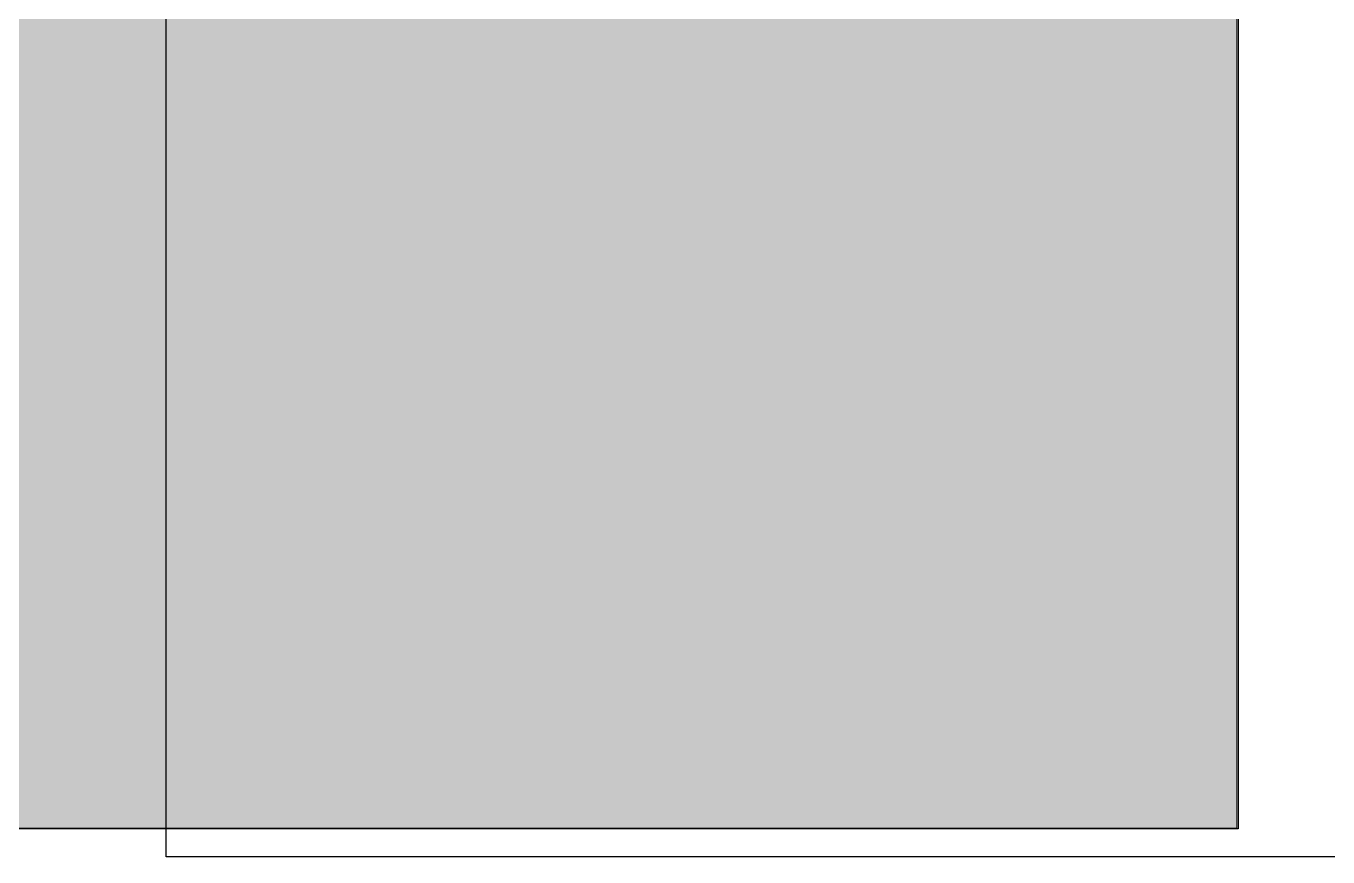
# Model space of a CAD drawing. Header units: inches. Extents: x -507 to 1392, y -754 to 68.
# Drawn here: x 387.6 to 595.6, y -466.7 to -333.9 of the extents above; entities that cross this region are included whole.
import ezdxf

# ---------------------------------------------------------------- set-up
doc = ezdxf.new("R2010")
doc.units = ezdxf.units.IN
doc.header["$MEASUREMENT"] = 0
doc.layers.add('back', color=7, linetype='Continuous')
doc.layers.add('Front', color=7, linetype='Continuous')
picture_1 = doc.add_image_def('image1.png', size_in_pixel=(3301, 2181))
picture_2 = doc.add_image_def('image69.png', size_in_pixel=(1129, 842))

# ---------------------------------------------------------------- blocks, each defined once
blk = doc.blocks.new('block 3')
at = {"layer": 'Front', "true_color": 0x326699}
h = blk.add_hatch(color=165, dxfattribs=at)
h.dxf.hatch_style = 2
h.paths.add_polyline_path([(-211, -462.1), (-211, 61.25), (581, 61.25), (581, -462.1)])
at = {"layer": 'Front', "lineweight": 0}
blk.add_lwpolyline([(-211, -462.1), (-211, 61.25), (581, 61.25), (581, -462.1), (-211, -462.1)], dxfattribs=at)
at = {"layer": 'Front'}
image = blk.add_image(picture_1, insert=(-211, -462.19), size_in_units=(792.24, 523.44), dxfattribs=at)
blk = doc.blocks.new('block 188')
at = {"layer": 'back'}
image = blk.add_image(picture_2, insert=(410, -466.68), size_in_units=(270.96, 202.08), dxfattribs=at)

msp = doc.modelspace()

# ---------------------------------------------------------------- block references
at = {"layer": 'back'}
msp.add_blockref('block 188', (0, 0), dxfattribs=at)
at = {"layer": 'Front'}
msp.add_blockref('block 3', (0, 0), dxfattribs=at)

doc.saveas('drawing.dxf')
